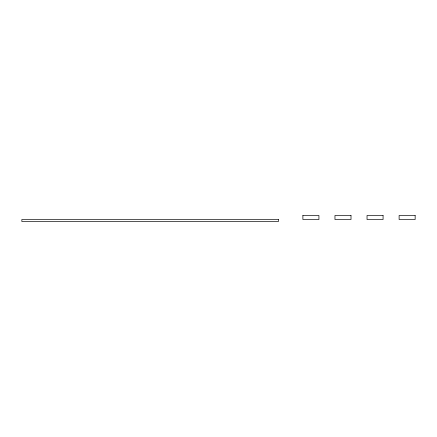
<?xml version="1.0" encoding="UTF-8"?>
<svg xmlns="http://www.w3.org/2000/svg" width="437" height="437" viewBox="0 0 437 437"><rect width="100%" height="100%" fill="white"/><g stroke="black" fill="none" stroke-linecap="round" stroke-linejoin="round"><path stroke-width="0.66" d="M302.89 215.496L302.89 219.5L318.928 219.5L318.928 215.496L302.89 215.496M351.004 215.496L334.966 215.496L334.966 219.5L351.004 219.5L351.004 215.496M383.074 215.496L367.036 215.496L367.036 219.5L383.074 219.5L383.074 215.496M415.15 215.496L399.112 215.496L399.112 219.5L415.15 219.5L415.15 215.496M278.445 219.5L21.85 219.5L21.85 221.504L278.445 221.504L278.445 219.5"/></g></svg>
